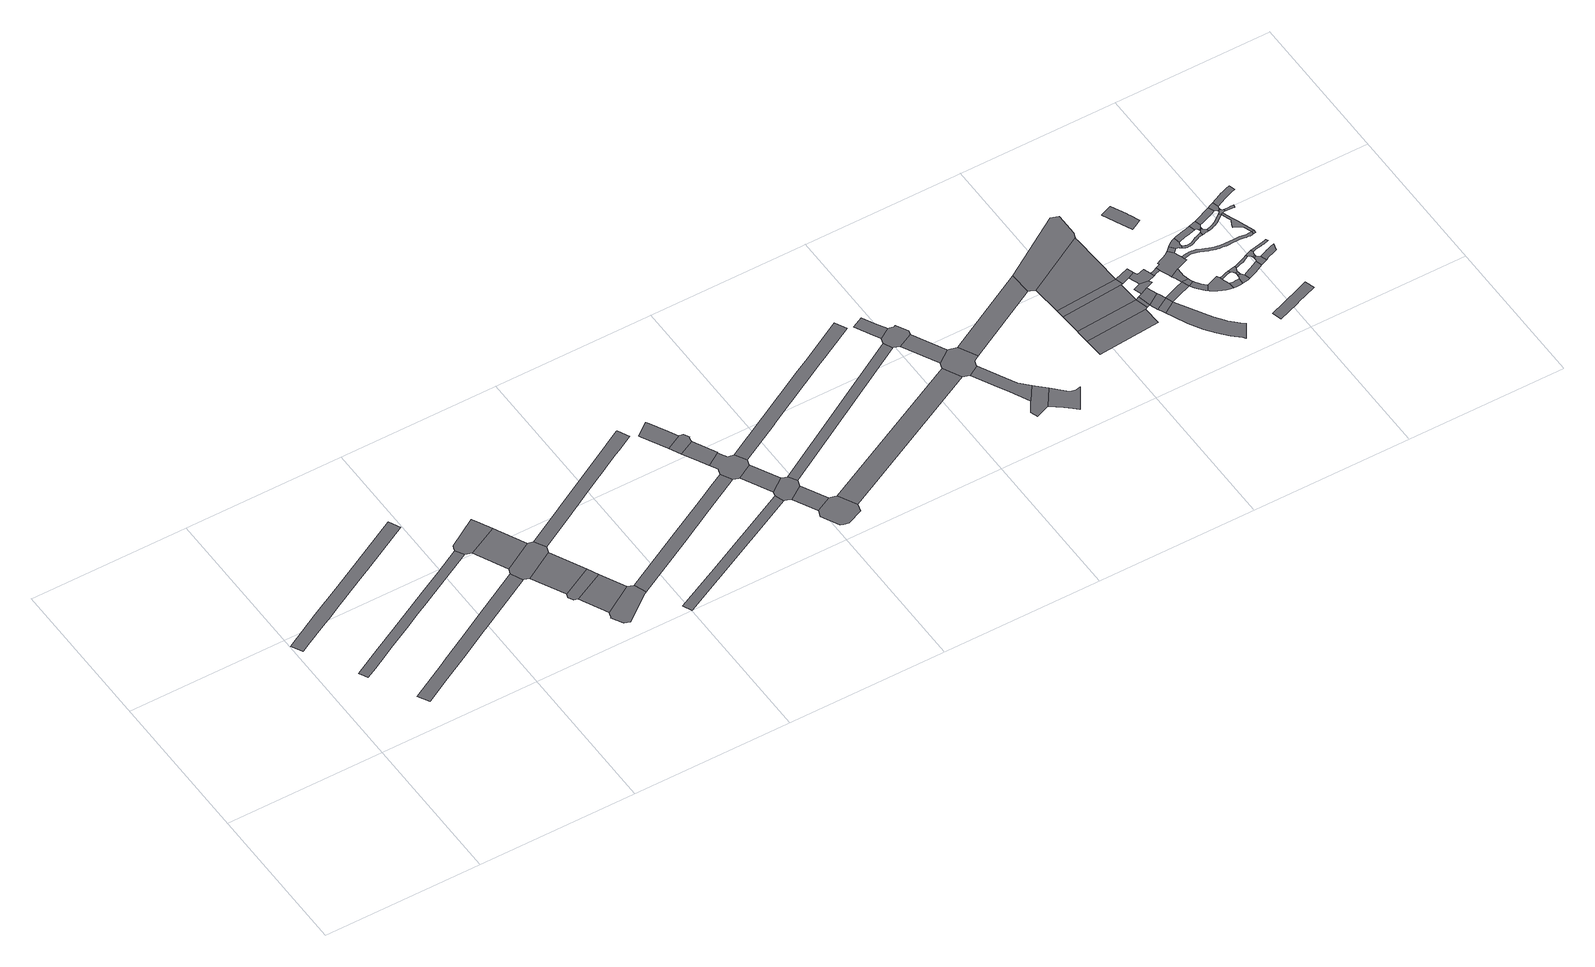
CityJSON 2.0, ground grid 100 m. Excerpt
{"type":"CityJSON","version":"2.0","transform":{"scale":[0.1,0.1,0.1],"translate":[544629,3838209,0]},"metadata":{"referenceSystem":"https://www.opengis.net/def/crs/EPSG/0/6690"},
"CityObjects":{
"road1":{"type":"Road","attributes":{"RoadStructureAttribute.sectionType":"1"},"geometry":[{"type":"MultiSurface","lod":"1","boundaries":[[[0,1,2,3,4,5,6,7,8,9,10,11,12,13,14,15,16]]]}]},
"road2":{"type":"Road","attributes":{"RoadStructureAttribute.sectionType":"1"},"geometry":[{"type":"MultiSurface","lod":"1","boundaries":[[[17,18,19,20,21,22,23,24,25,26,27,28,29,30,31,32,33]]]}]},
"road3":{"type":"Road","attributes":{"RoadStructureAttribute.sectionType":"1"},"geometry":[{"type":"MultiSurface","lod":"1","boundaries":[[[34,35,36,37,38,39,40,41,42,43,44,45,46,47,48]]]}]},
"road4":{"type":"Road","geometry":[{"type":"MultiSurface","lod":"1","boundaries":[[[49,50,51,52,53,17,33,54,55,56,57]]]}]},
"road5":{"type":"Road","attributes":{"RoadStructureAttribute.sectionType":"1"},"geometry":[{"type":"MultiSurface","lod":"1","boundaries":[[[57,56,58,59]]]}]},
"road6":{"type":"Road","geometry":[{"type":"MultiSurface","lod":"1","boundaries":[[[60,59,58,61,62,34,48,63,64,65,66,67,68,69]]]}]},
"road7":{"type":"Road","attributes":{"RoadStructureAttribute.sectionType":"1"},"geometry":[{"type":"MultiSurface","lod":"1","boundaries":[[[65,64,70,71]]]}]},
"road8":{"type":"Road","geometry":[{"type":"MultiSurface","lod":"1","boundaries":[[[71,70,72,73,74,75,76,77]]]}]},
"road9":{"type":"Road","attributes":{"RoadStructureAttribute.sectionType":"1"},"geometry":[{"type":"MultiSurface","lod":"1","boundaries":[[[77,76,78,79]]]}]},
"road10":{"type":"Road","geometry":[{"type":"MultiSurface","lod":"1","boundaries":[[[80,79,78,81,82,83,84,85,86,87,88,89,90]]]}]},
"road11":{"type":"Road","attributes":{"RoadStructureAttribute.sectionType":"1"},"geometry":[{"type":"MultiSurface","lod":"1","boundaries":[[[91,92,93,94,95,96,69,68,97,98,99,100,101,102,103,104,105,106,107,108,109,110,111,112]]]}]},
"road12":{"type":"Road","attributes":{"RoadStructureAttribute.sectionType":"1"},"geometry":[{"type":"MultiSurface","lod":"1","boundaries":[[[113,114,115,116,117,118,90,89,119,120,121]]]}]},
"road13":{"type":"Road","attributes":{"RoadStructureAttribute.sectionType":"1"},"geometry":[{"type":"MultiSurface","lod":"1","boundaries":[[[122,123,124,125,126,127,128]]]}]},
"road14":{"type":"Road","attributes":{"RoadStructureAttribute.sectionType":"1"},"geometry":[{"type":"MultiSurface","lod":"1","boundaries":[[[129,130,131,132,133,134,135,136]]]}]},
"road15":{"type":"Road","geometry":[{"type":"MultiSurface","lod":"1","boundaries":[[[137,136,135,138,139,140,141,142,143]]]}]},
"road16":{"type":"Road","attributes":{"RoadStructureAttribute.sectionType":"1"},"geometry":[{"type":"MultiSurface","lod":"1","boundaries":[[[144,139,138,145,146,147]]]}]},
"road17":{"type":"Road","geometry":[{"type":"MultiSurface","lod":"1","boundaries":[[[148,149,147,146,150,151,152,113,121,153,154,155,156,157,158]]]}]},
"road18":{"type":"Road","attributes":{"RoadStructureAttribute.sectionType":"1"},"geometry":[{"type":"MultiSurface","lod":"1","boundaries":[[[155,154,159,160]]]}]},
"road19":{"type":"Road","geometry":[{"type":"MultiSurface","lod":"1","boundaries":[[[161,162,160,159,163,122,128,164,165,166,167,168,169,170]]]}]},
"road20":{"type":"Road","attributes":{"RoadStructureAttribute.sectionType":"1"},"geometry":[{"type":"MultiSurface","lod":"1","boundaries":[[[167,166,171,172]]]}]},
"road21":{"type":"Road","geometry":[{"type":"MultiSurface","lod":"1","boundaries":[[[173,174,172,171,175,176,177,178,179,180,181,182,183,184]]]}]},
"road22":{"type":"Road","attributes":{"RoadStructureAttribute.sectionType":"1"},"geometry":[{"type":"MultiSurface","lod":"1","boundaries":[[[185,186,187,188,189,158,157,190,191,192,193,194]]]}]},
"road23":{"type":"Road","attributes":{"RoadStructureAttribute.sectionType":"1"},"geometry":[{"type":"MultiSurface","lod":"1","boundaries":[[[195,170,169,196,197]]]}]},
"road24":{"type":"Road","attributes":{"RoadStructureAttribute.sectionType":"1"},"geometry":[{"type":"MultiSurface","lod":"1","boundaries":[[[198,184,183,199]]]}]},
"road25":{"type":"Road","attributes":{"RoadStructureAttribute.sectionType":"1"},"geometry":[{"type":"MultiSurface","lod":"1","boundaries":[[[200,201,202,203,204,205,206]]]}]},
"road26":{"type":"Road","geometry":[{"type":"MultiSurface","lod":"1","boundaries":[[[207,208,206,205,209,195,197,210,211,212,213,214]]]}]},
"road27":{"type":"Road","attributes":{"RoadStructureAttribute.sectionType":"1"},"geometry":[{"type":"MultiSurface","lod":"1","boundaries":[[[212,211,215,216]]]}]},
"road28":{"type":"Road","geometry":[{"type":"MultiSurface","lod":"1","boundaries":[[[216,215,217,198,199,218,219,220,221,222,223,224,225]]]}]},
"road29":{"type":"Road","attributes":{"RoadStructureAttribute.sectionType":"1"},"geometry":[{"type":"MultiSurface","lod":"1","boundaries":[[[226,227,220,219,228,229,230,231]]]}]},
"road30":{"type":"Road","geometry":[{"type":"MultiSurface","lod":"1","boundaries":[[[232,231,230,233,234,235,236]]]}]},
"road31":{"type":"Road","attributes":{"RoadStructureAttribute.sectionType":"1"},"geometry":[{"type":"MultiSurface","lod":"1","boundaries":[[[237,238,239,240,241,236,235,242,243,244,245]]]}]},
"road32":{"type":"Road","attributes":{"RoadStructureAttribute.sectionType":"1"},"geometry":[{"type":"MultiSurface","lod":"1","boundaries":[[[246,225,224,247]]]}]},
"road33":{"type":"Road","attributes":{"function":"3","RoadStructureAttribute.sectionType":"1"},"geometry":[{"type":"MultiSurface","lod":"1","boundaries":[[[248,249,250,251]]]}]},
"road34":{"type":"Road","geometry":[{"type":"MultiSurface","lod":"1","boundaries":[[[252,253,254,249,248,255]]]}]},
"road35":{"type":"Road","attributes":{"function":"3","RoadStructureAttribute.sectionType":"1"},"geometry":[{"type":"MultiSurface","lod":"1","boundaries":[[[256,257,253,252]]]}]},
"road36":{"type":"Road","geometry":[{"type":"MultiSurface","lod":"1","boundaries":[[[258,259,257,256,260]]]}]},
"road37":{"type":"Road","attributes":{"function":"3","RoadStructureAttribute.sectionType":"1"},"geometry":[{"type":"MultiSurface","lod":"1","boundaries":[[[261,262,263,264,259,258]]]}]},
"road38":{"type":"Road","geometry":[{"type":"MultiSurface","lod":"1","boundaries":[[[265,246,247,266,264,263,267,268]]]}]},
"road39":{"type":"Road","attributes":{"RoadStructureAttribute.sectionType":"1"},"geometry":[{"type":"MultiSurface","lod":"1","boundaries":[[[269,252,255,270]]]}]},
"road40":{"type":"Road","geometry":[{"type":"MultiSurface","lod":"1","boundaries":[[[271,272,269,270,273]]]}]},
"road41":{"type":"Road","attributes":{"RoadStructureAttribute.sectionType":"1"},"geometry":[{"type":"MultiSurface","lod":"1","boundaries":[[[274,273,270,275,276,277]]]}]},
"road42":{"type":"Road","geometry":[{"type":"MultiSurface","lod":"1","boundaries":[[[277,276,278,279,280]]]}]},
"road43":{"type":"Road","attributes":{"RoadStructureAttribute.sectionType":"1"},"geometry":[{"type":"MultiSurface","lod":"1","boundaries":[[[281,258,260,282,283]]]}]},
"road44":{"type":"Road","geometry":[{"type":"MultiSurface","lod":"1","boundaries":[[[284,285,272,271,286,287]]]}]},
"road45":{"type":"Road","attributes":{"RoadStructureAttribute.sectionType":"1"},"geometry":[{"type":"MultiSurface","lod":"1","boundaries":[[[288,289,290,291,292,293,294,280,279,295,296,297,298,299,300,301,302]]]}]},
"road46":{"type":"Road","attributes":{"RoadStructureAttribute.sectionType":"1"},"geometry":[{"type":"MultiSurface","lod":"1","boundaries":[[[303,304,283,282,284,287,305,306]]]}]},
"road47":{"type":"Road","attributes":{"RoadStructureAttribute.sectionType":"1"},"geometry":[{"type":"MultiSurface","lod":"1","boundaries":[[[307,308,309,310,277,280,311,312,313]]]}]},
"road48":{"type":"Road","attributes":{"RoadStructureAttribute.sectionType":"1"},"geometry":[{"type":"MultiSurface","lod":"1","boundaries":[[[314,315,306,305,316,317]]]}]},
"road49":{"type":"Road","geometry":[{"type":"MultiSurface","lod":"1","boundaries":[[[318,319,307,313,320]]]}]},
"road50":{"type":"Road","attributes":{"RoadStructureAttribute.sectionType":"1"},"geometry":[{"type":"MultiSurface","lod":"1","boundaries":[[[321,322,323,324,325,326,307,319]]]}]},
"road51":{"type":"Road","attributes":{"RoadStructureAttribute.sectionType":"1"},"geometry":[{"type":"MultiSurface","lod":"1","boundaries":[[[327,328,329,330,331,320,313,332,333,334,335,336,337]]]}]},
"road52":{"type":"Road","geometry":[{"type":"MultiSurface","lod":"1","boundaries":[[[338,339,340,341,342,343,344,314,317,345,325,324,346,347,348,349,350]]]}]},
"road53":{"type":"Road","geometry":[{"type":"MultiSurface","lod":"1","boundaries":[[[351,352,337,336,353,354,355,356,357,358,359,360,361,362]]]}]},
"road54":{"type":"Road","attributes":{"RoadStructureAttribute.sectionType":"1"},"geometry":[{"type":"MultiSurface","lod":"1","boundaries":[[[363,338,350,364]]]}]},
"road55":{"type":"Road","attributes":{"RoadStructureAttribute.sectionType":"1"},"geometry":[{"type":"MultiSurface","lod":"1","boundaries":[[[365,366,367,368,369,370,371,372,373,374,375]]]}]},
"road56":{"type":"Road","geometry":[{"type":"MultiSurface","lod":"1","boundaries":[[[376,377,378,379,363,364,380,381,382,383,384,385,386,387,388]]]}]},
"road57":{"type":"Road","attributes":{"RoadStructureAttribute.sectionType":"1"},"geometry":[{"type":"MultiSurface","lod":"1","boundaries":[[[389,390,391,392,393,360,359,394,395,396,397,398]]]}]},
"road58":{"type":"Road","geometry":[{"type":"MultiSurface","lod":"1","boundaries":[[[399,400,401,402,362,361,403,404,405,406,407]]]}]},
"road59":{"type":"Road","geometry":[{"type":"MultiSurface","lod":"1","boundaries":[[[408,409,410,398,397,411,412,413,414,415,416]]]}]},
"road60":{"type":"Road","geometry":[{"type":"MultiSurface","lod":"1","boundaries":[[[417,418,419,420,421,422,408,416]]]}]},
"road61":{"type":"Road","geometry":[{"type":"MultiSurface","lod":"1","boundaries":[[[423,424,425,399,407,426,427,420,419,428,429,430,431]]]}]},
"road62":{"type":"Road","geometry":[{"type":"MultiSurface","lod":"1","boundaries":[[[432,433,434,435,436,437,438,439,440,441,442,443,444,445,446,447,448,449,385,384,450,451,452,453,454,455,456,457,458,459,460,461,462,463]]]}]},
"road63":{"type":"Road","attributes":{"RoadStructureAttribute.sectionType":"1"},"geometry":[{"type":"MultiSurface","lod":"1","boundaries":[[[464,465,466,467,468,469,376,388,470,471,472,473,474,475,476]]]}]},
"road64":{"type":"Road","attributes":{"RoadStructureAttribute.sectionType":"1"},"geometry":[{"type":"MultiSurface","lod":"1","boundaries":[[[477,478,479,480,481,482,483,484,485,486]]]}]},
"road65":{"type":"Road","attributes":{"RoadStructureAttribute.sectionType":"1"},"geometry":[{"type":"MultiSurface","lod":"1","boundaries":[[[487,488,489,490,491,492,414,413,493,494,495,496,497]]]}]},
"road66":{"type":"Road","geometry":[{"type":"MultiSurface","lod":"1","boundaries":[[[498,499,500,501,502,423,431,503,504,505,506,507,508]]]}]},
"road67":{"type":"Road","geometry":[{"type":"MultiSurface","lod":"1","boundaries":[[[509,510,511,512,513,514,515,516,517,518,519,520,521,522,523,524,525,526,527,528,529,530,531,532,533,348,347,534,535,536,537,538,539,540,541,542,543,544,545,546,547,548,549,550,551,552,553,554,555,556,557,558,559,560]]]}]},
"road68":{"type":"Road","geometry":[{"type":"MultiSurface","lod":"1","boundaries":[[[561,562,464,476,563,564,565,566,567,568,569]]]}]},
"road69":{"type":"Road","geometry":[{"type":"MultiSurface","lod":"1","boundaries":[[[567,566,570,571]]]}]},
"road70":{"type":"Road","geometry":[{"type":"MultiSurface","lod":"1","boundaries":[[[572,573,574,571,570,575,432,463,576,577,578,579,580]]]}]},
"road71":{"type":"Road","geometry":[{"type":"MultiSurface","lod":"1","boundaries":[[[581,582,583,498,508,584,585,586,587,588,589,590,591]]]}]},
"road72":{"type":"Road","geometry":[{"type":"MultiSurface","lod":"1","boundaries":[[[592,587,586,593,594,595]]]}]},
"road73":{"type":"Road","geometry":[{"type":"MultiSurface","lod":"1","boundaries":[[[596,597,595,594,598,599,600,487,497,601,602]]]}]},
"road74":{"type":"Road","geometry":[{"type":"MultiSurface","lod":"1","boundaries":[[[603,604,605,606,607,608,609,610,611,612,580,579,613,614,615,616,617,618,619,620,621,622]]]}]},
"road75":{"type":"Road","attributes":{"RoadStructureAttribute.sectionType":"1"},"geometry":[{"type":"MultiSurface","lod":"1","boundaries":[[[623,624,625,626,627,561,569,628,629,630,631,632]]]}]},
"road76":{"type":"Road","attributes":{"RoadStructureAttribute.sectionType":"1"},"geometry":[{"type":"MultiSurface","lod":"1","boundaries":[[[633,634,635,636,637,638,602,601,639,640,641,642,643]]]}]},
"road77":{"type":"Road","geometry":[{"type":"MultiSurface","lod":"1","boundaries":[[[644,645,646,647,648,649,650,581,591,651,652,653,654,655,656,657,658,659]]]}]},
"road78":{"type":"Road","geometry":[{"type":"MultiSurface","lod":"1","boundaries":[[[660,661,623,632,662,663,664,665,666,667,668,669]]]}]},
"road79":{"type":"Road","geometry":[{"type":"MultiSurface","lod":"1","boundaries":[[[670,671,672,673,622,674,675,676,677,678,679,560,680]]]}]},
"road80":{"type":"Road","geometry":[{"type":"MultiSurface","lod":"1","boundaries":[[[680,560,559,681]]]}]},
"road81":{"type":"Road","geometry":[{"type":"MultiSurface","lod":"1","boundaries":[[[682,683,684,685,686,687,688,689,690,603,622,673,691,692,693]]]}]},
"road82":{"type":"Road","geometry":[{"type":"MultiSurface","lod":"1","boundaries":[[[666,665,686,685]]]}]},
"road83":{"type":"Road","geometry":[{"type":"MultiSurface","lod":"1","boundaries":[[[694,695,696,693,692,697,698,699]]]}]},
"road84":{"type":"Road","attributes":{"RoadStructureAttribute.sectionType":"1"},"geometry":[{"type":"MultiSurface","lod":"1","boundaries":[[[700,701,702,703,704,705,660,669,706,707,708,709,710,711]]]}]}
},
"vertices":[
[958,1451,0],[658,1291,0],[466,1188,0],[248,1072,0],[6,944,0],[44,873,0],[108,907,0],[239,977,0],[285,1002,0],[294,1006,0],[381,1053,0],[437,1083,0],[506,1120,0],[638,1190,0],[680,1212,0],[696,1221,0],[994,1379,0],
[1148,1073,0],[985,984,0],[832,903,0],[656,809,0],[529,741,0],[396,671,0],[212,572,0],[240,519,0],[305,553,0],[390,598,0],[479,646,0],[557,688,0],[635,729,0],[723,777,0],[805,820,0],[875,858,0],[1179,1019,0],
[1310,762,0],[1058,623,0],[934,554,0],[879,523,0],[687,418,0],[681,415,0],[633,388,0],[387,253,0],[427,184,0],[597,277,0],[720,345,0],[788,382,0],[962,478,0],[972,483,0],[1347,688,0],
[1367,1197,0],[1352,1225,0],[1161,1108,0],[1155,1092,0],[1149,1075,0],[1180,1020,0],[1194,1015,0],[1219,1007,0],[1413,1105,0],
[1324,798,0],[1512,909,0],
[1546,901,0],[1323,795,0],[1312,764,0],[1351,687,0],[1384,677,0],[1573,789,0],[1574,792,0],[1586,827,0],[1588,828,0],[1549,900,0],
[1491,473,0],[1684,571,0],
[1483,450,0],[1481,445,0],[1499,412,0],[1500,411,0],[1524,405,0],[1718,503,0],
[1613,230,0],[1799,343,0],
[1818,336,0],[1609,218,0],[1600,191,0],[1598,191,0],[1637,119,0],[1639,118,0],[1675,106,0],[1852,244,0],[1860,248,0],[1865,251,0],[1839,329,0],
[2381,1363,0],[2379,1362,0],[2299,1318,0],[2232,1281,0],[2094,1205,0],[1798,1039,0],[1664,870,0],[1704,893,0],[1738,913,0],[1837,969,0],[1883,996,0],[1965,1041,0],[2025,1074,0],[2116,1125,0],[2134,1136,0],[2176,1159,0],[2233,1191,0],[2260,1206,0],[2327,1242,0],[2336,1247,0],[2337,1248,0],[2415,1290,0],
[2681,785,0],[2589,735,0],[2534,705,0],[2463,667,0],[2450,660,0],[2239,546,0],[2240,454,0],[2488,590,0],[2718,715,0],
[2847,486,0],[2845,485,0],[2243,186,0],[1978,58,0],[2005,1,0],[2243,120,0],[2869,431,0],
[2614,1210,0],[2557,1317,0],[2548,1333,0],[2460,1266,0],[2468,1250,0],[2491,1208,0],[2547,1101,0],[2644,1152,0],
[2650,1151,0],[2585,1029,0],[2682,1079,0],[2683,1087,0],[2688,1110,0],[2690,1111,0],[2671,1146,0],
[2759,933,0],[2639,927,0],[2666,874,0],[2755,930,0],
[2795,872,0],[2785,873,0],[2692,825,0],[2690,815,0],[2682,785,0],[2750,706,0],[2757,704,0],[2852,760,0],[2854,766,0],[2862,797,0],[2824,867,0],
[2855,520,0],[2946,584,0],
[2983,572,0],[2953,581,0],[2854,513,0],[2872,430,0],[2904,420,0],[2911,417,0],[3001,480,0],[3003,487,0],[3013,519,0],[2984,572,0],
[2990,270,0],[3087,320,0],
[3119,310,0],[3088,318,0],[2989,268,0],[2974,224,0],[3032,112,0],[3049,107,0],[3081,97,0],[3181,142,0],[3183,148,0],[3191,178,0],[3194,191,0],[3135,305,0],
[3817,1415,0],[3668,1333,0],[3551,1269,0],[3457,1218,0],[3102,1021,0],[3125,942,0],[3140,951,0],[3589,1199,0],[3627,1220,0],[3855,1345,0],
[3959,1142,0],[3014,519,0],[3987,1088,0],
[4132,814,0],[4192,700,0],
[4001,1297,0],[3961,1371,0],[3891,1333,0],[3950,1223,0],[3954,1214,0],[3971,1182,0],[4041,1224,0],
[4078,1217,0],[4075,1218,0],[3961,1144,0],[3991,1087,0],[4027,1076,0],[4121,1121,0],[4127,1148,0],[4090,1224,0],
[4144,853,0],[4230,913,0],
[4137,829,0],[4205,695,0],[4232,686,0],[4301,726,0],[4300,728,0],[4308,751,0],[4312,766,0],[4350,787,0],[4288,900,0],
[4421,502,0],[4386,568,0],[4303,553,0],[4350,464,0],[4409,345,0],[4478,442,0],
[4488,432,0],[4365,274,0],[4378,227,0],[4466,262,0],[4544,377,0],
[4679,286,0],[4665,285,0],[4651,286,0],[4629,293,0],[4603,319,0],[4539,208,0],[4576,174,0],[4604,148,0],[4694,290,0],
[4829,1194,0],[4837,1053,0],
[5308,595,0],[4910,562,0],[4917,441,0],[5315,474,0],
[5303,684,0],[4905,651,0],[4905,641,0],[5325,602,0],
[5295,820,0],[4897,786,0],
[5292,874,0],[4894,841,0],[5306,824,0],
[5272,1236,0],[5272,1239,0],[5271,1256,0],[4882,1035,0],
[5237,1457,0],[4851,1048,0],[5286,1292,0],[5284,1440,0],
[5325,693,0],[5345,610,0],
[5400,728,0],[5354,704,0],[5425,665,0],
[5431,650,0],[5356,584,0],[5366,560,0],[5447,610,0],
[5376,537,0],[5387,513,0],[5465,564,0],
[5387,907,0],[5357,843,0],[5402,867,0],
[5383,774,0],[5337,756,0],[5447,747,0],[5439,767,0],
[5704,221,0],[5666,255,0],[5640,284,0],[5628,297,0],[5590,350,0],[5547,419,0],[5504,491,0],[5409,463,0],[5447,383,0],[5496,299,0],[5541,237,0],[5595,177,0],[5645,130,0],[5657,117,0],[5717,213,0],
[5460,855,0],[5413,838,0],[5484,784,0],[5478,809,0],
[5586,663,0],[5584,662,0],[5547,648,0],[5516,636,0],[5533,589,0],[5585,609,0],[5605,616,0],
[5525,827,0],[5500,817,0],[5498,789,0],[5532,802,0],
[5633,649,0],[5628,665,0],[5640,636,0],
[5623,684,0],[5620,702,0],[5619,722,0],[5619,759,0],[5561,726,0],[5570,703,0],
[5691,570,0],[5666,595,0],[5654,611,0],[5643,628,0],[5640,634,0],[5608,609,0],[5622,588,0],[5636,569,0],[5663,541,0],[5671,533,0],[5693,567,0],
[5642,902,0],[5631,892,0],[5617,883,0],[5598,873,0],[5578,864,0],[5550,853,0],[5554,838,0],[5553,747,0],[5698,789,0],[5692,804,0],[5685,823,0],[5680,836,0],[5667,871,0],
[5770,597,0],[5744,587,0],[5679,526,0],[5697,513,0],[5717,502,0],[5738,492,0],[5758,484,0],[5781,478,0],[5802,476,0],[5799,516,0],[5783,562,0],[5778,576,0],
[5666,925,0],[5692,895,0],
[5487,1321,0],[5523,1245,0],[5526,1239,0],[5571,1141,0],[5609,1161,0],[5641,1178,0],[5616,1238,0],[5615,1240,0],[5605,1261,0],[5560,1353,0],[5486,1323,0],
[5726,964,0],[5710,956,0],[5694,946,0],[5682,938,0],[5699,895,0],[5705,894,0],[5709,892,0],[5714,888,0],[5722,882,0],[5729,898,0],[5728,903,0],[5729,909,0],[5732,923,0],
[5858,516,0],[5841,514,0],[5835,514,0],[5826,514,0],[5806,516,0],[5825,474,0],[5838,474,0],[5844,474,0],[5862,476,0],[5864,517,0],
[5845,599,0],[5840,598,0],[5826,594,0],[5803,586,0],[5792,565,0],[5808,572,0],[5831,580,0],[5838,582,0],[5848,584,0],
[5872,543,0],[5871,530,0],[5869,524,0],[5883,479,0],[5901,483,0],[5913,487,0],[5904,526,0],[5896,533,0],[5890,541,0],
[5888,550,0],[5886,562,0],[5885,566,0],[5869,566,0],[5871,558,0],[5872,552,0],
[5893,609,0],[5883,606,0],[5868,603,0],[5860,578,0],[5865,574,0],[5885,575,0],[5887,581,0],[5889,586,0],[5895,594,0],
[5871,924,0],[5864,919,0],[5855,916,0],[5838,911,0],[5827,907,0],[5826,907,0],[5816,901,0],[5807,896,0],[5803,894,0],[5792,888,0],[5781,885,0],[5771,883,0],[5763,882,0],[5755,883,0],[5749,884,0],[5748,885,0],[5738,889,0],[5732,894,0],[5730,876,0],[5735,874,0],[5742,870,0],[5753,868,0],[5763,867,0],[5773,868,0],[5785,870,0],[5797,875,0],[5811,881,0],[5823,888,0],[5833,893,0],[5844,897,0],[5859,901,0],[5872,904,0],
[5845,997,0],[5806,986,0],[5799,985,0],[5775,979,0],[5759,975,0],[5743,970,0],[5742,927,0],[5756,933,0],[5769,936,0],[5783,940,0],[5800,944,0],[5816,948,0],[5855,959,0],
[6155,302,0],[6052,263,0],[6025,253,0],[5973,234,0],[5879,199,0],[5897,138,0],[6030,188,0],[6039,192,0],[6044,194,0],[6174,243,0],
[6014,578,0],[6008,576,0],[5957,550,0],[5939,542,0],[5934,539,0],[5920,533,0],[5917,489,0],[5936,497,0],[5956,505,0],[5966,510,0],[6025,539,0],
[5987,646,0],[5963,634,0],[5942,625,0],[5922,617,0],[5903,611,0],[5907,597,0],[5926,603,0],[5931,605,0],[5948,611,0],[5969,621,0],[5993,633,0],
[6101,778,0],[6088,777,0],[6078,778,0],[6069,779,0],[6056,781,0],[6035,784,0],[6018,785,0],[5997,785,0],[5980,784,0],[5940,783,0],[5918,785,0],[5899,788,0],[5896,789,0],[5880,792,0],[5865,795,0],[5850,800,0],[5829,808,0],[5797,821,0],[5783,827,0],[5769,831,0],[5756,833,0],[5742,833,0],[5730,833,0],[5717,831,0],[5701,827,0],[5706,808,0],[5721,811,0],[5732,813,0],[5741,814,0],[5754,813,0],[5765,811,0],[5776,808,0],[5790,802,0],[5835,784,0],[5843,781,0],[5860,776,0],[5876,772,0],[5888,770,0],[5896,768,0],[5916,766,0],[5939,763,0],[5995,765,0],[5998,765,0],[6018,765,0],[6033,765,0],[6052,762,0],[6066,759,0],[6076,758,0],[6089,757,0],[6104,758,0],[6109,759,0],[6112,780,0],
[5892,1012,0],[5881,1008,0],[5860,960,0],[5868,957,0],[5873,951,0],[5876,944,0],[5893,956,0],[5895,963,0],[5902,973,0],
[5877,938,0],[5893,950,0],
[5906,928,0],[5896,937,0],[5893,943,0],[5876,931,0],[5883,906,0],[5896,908,0],[5906,908,0],[5915,909,0],[5913,925,0],
[6032,663,0],[6019,658,0],[6005,654,0],[6005,629,0],[6011,624,0],[6015,616,0],[6031,622,0],[6030,628,0],[6032,635,0],[6035,642,0],[6039,649,0],
[6033,614,0],[6017,611,0],[6017,607,0],[6033,613,0],
[6045,599,0],[6038,605,0],[6018,602,0],[6018,592,0],[6017,584,0],[6067,558,0],[6052,596,0],
[6031,991,0],[6008,973,0],[5991,960,0],[5989,958,0],[5979,950,0],[5971,945,0],[5962,940,0],[5951,937,0],[5943,933,0],[5920,926,0],[5924,911,0],[5945,918,0],[5948,919,0],[5968,927,0],[5978,932,0],[5988,938,0],[6000,948,0],[6007,953,0],[6018,961,0],[6038,978,0],
[6007,1059,0],[5981,1047,0],[5959,1038,0],[5943,1031,0],[5910,1018,0],[5924,980,0],[5958,994,0],[5961,995,0],[5998,1010,0],[6020,1021,0],
[6163,639,0],[6139,631,0],[6109,620,0],[6108,620,0],[6093,613,0],[6067,602,0],[6083,566,0],[6088,568,0],[6124,583,0],[6129,585,0],[6152,593,0],
[6143,689,0],[6141,689,0],[6116,682,0],[6100,679,0],[6094,678,0],[6069,672,0],[6059,670,0],[6047,651,0],[6062,655,0],[6080,659,0],[6097,663,0],[6099,663,0],[6119,667,0],[6123,668,0],[6148,675,0],[6153,677,0],
[6046,1077,0],[6024,1067,0],[6027,1021,0],[6032,1019,0],[6037,1017,0],[6041,1011,0],[6054,1022,0],[6054,1027,0],[6055,1034,0],[6059,1039,0],
[6116,814,0],[6086,894,0],[6074,925,0],[6052,984,0],[6055,933,0],[6062,914,0],[6049,885,0],[6039,862,0],[6091,837,0],[6112,781,0],[6127,784,0],
[6126,762,0],
[6065,1004,0],[6060,1008,0],[6058,1011,0],[6057,1012,0],[6043,1007,0],[6043,1004,0],[6043,1003,0],[6042,1000,0],[6038,997,0],[6061,987,0],[6072,988,0],[6072,1003,0],
[6137,1004,0],[6120,1003,0],[6096,1003,0],[6096,988,0],[6120,988,0],[6132,985,0],
[6192,1138,0],[6167,1130,0],[6147,1122,0],[6138,1118,0],[6126,1114,0],[6107,1105,0],[6123,1069,0],[6141,1077,0],[6143,1077,0],[6161,1085,0],[6180,1092,0],[6204,1100,0]
]}
